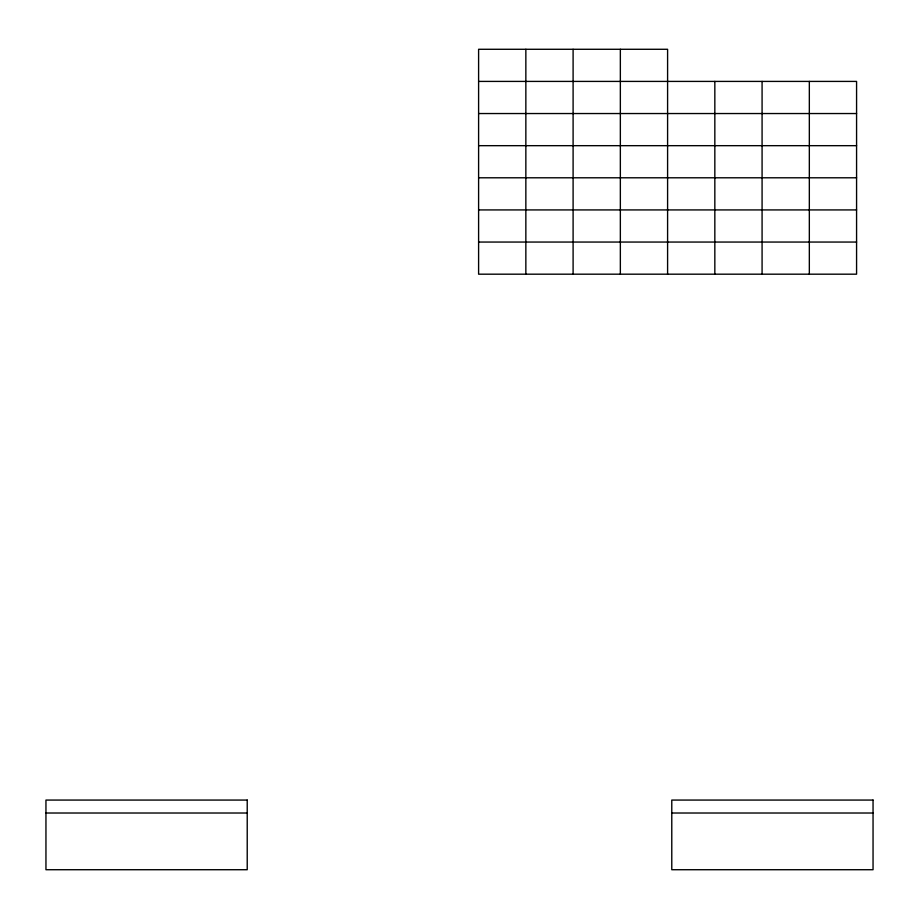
<?xml version="1.0" encoding="UTF-8"?>
<svg xmlns="http://www.w3.org/2000/svg" width="919" height="919" viewBox="0 0 919 919"><rect width="100%" height="100%" fill="white"/><g stroke="black" fill="none" stroke-linecap="round" stroke-linejoin="round"><path stroke-width="1.38" d="M478.604 81.412L856.577 81.412L856.577 274.184L478.604 274.184L478.604 49.281L667.596 49.281L667.596 274.184M478.604 113.542L856.577 113.542M478.604 145.673L856.577 145.673M478.604 177.792L856.577 177.792M478.604 209.923L856.577 209.923M478.604 242.053L856.577 242.053M45.95 813.016L247.222 813.016M671.778 813.016L873.05 813.016M809.329 81.412L809.329 274.184M762.081 81.412L762.081 274.184M714.833 81.412L714.833 274.184M620.348 49.281L620.348 274.184M573.1 49.281L573.1 274.184M525.852 49.281L525.852 274.184M247.222 800.07L45.95 800.07L45.95 869.719L247.222 869.719L247.222 800.07M873.05 800.07L671.778 800.07L671.778 869.719L873.05 869.719L873.05 800.07"/></g></svg>
